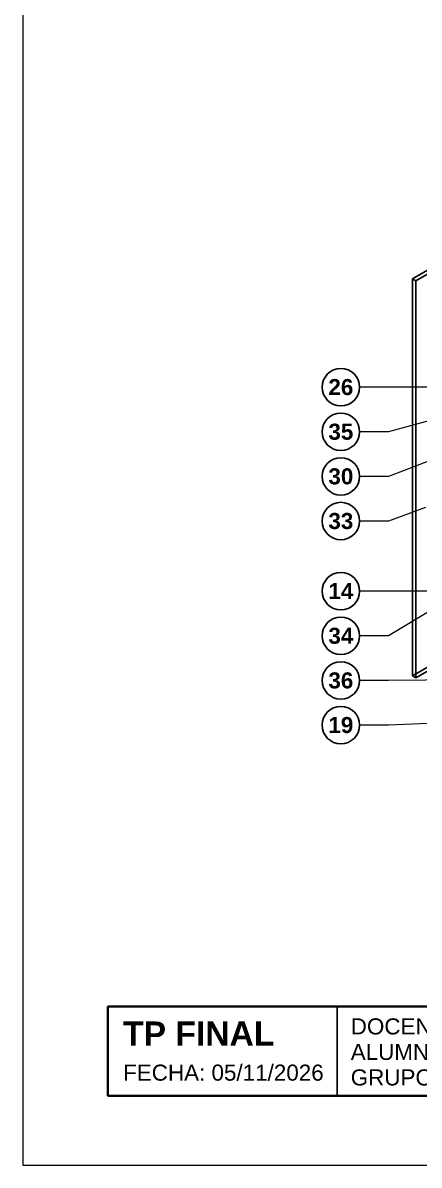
# Model space of a CAD drawing. Header units: millimetres. Extents: x 0 to 297, y 0 to 420.
# Drawn here: x 0 to 49.8, y 0 to 143.3 of the extents above; entities that cross this region are included whole.
import ezdxf
from ezdxf.enums import TextEntityAlignment as Align

# ---------------------------------------------------------------- set-up
doc = ezdxf.new("R2010")
doc.units = ezdxf.units.MM
for name, color, linetype in [('0-MARCO-A3', 7, 'Continuous'), ('2-AXO-ARISTAS', 7, 'Continuous'), ('3-TEXTOS', 7, 'Continuous')]:
    doc.layers.add(name, color=color, linetype=linetype)
doc.styles.add('ARIAL', font='arial.ttf')
doc.styles.add('ARIAL-NEGRITA', font='arialbd.ttf')

msp = doc.modelspace()

# ---------------------------------------------------------------- linework, layer by layer
at = {"layer": '0-MARCO-A3', "lineweight": 13}
msp.add_lwpolyline([(0, 0), (297, 0), (297, 420), (0, 420)], close=True, dxfattribs=at)
at = {"layer": '0-MARCO-A3', "lineweight": 35}
msp.add_lwpolyline([(10.7, 19.9), (285.6, 19.9), (285.6, 8.7), (10.7, 8.7)], close=True, dxfattribs=at)
at = {"layer": '2-AXO-ARISTAS', "lineweight": 25}
for p, q in [((48.96, 111.2), (53.21, 113.65)), ((49.39, 110.96), (53.63, 113.41)), ((48.96, 111.2), (49.39, 110.96)), ((48.96, 61.39), (48.96, 111.2)), ((49.39, 110.96), (49.39, 61.15)), ((48.96, 61.39), (53.21, 63.84)), ((53.63, 63.6), (49.39, 61.15)), ((49.39, 61.15), (48.96, 61.39))]:
    msp.add_line(p, q, dxfattribs=at)
at = {"layer": '3-TEXTOS', "lineweight": 25}
msp.add_line((39.5, 19.9), (39.5, 8.7), dxfattribs=at)
at = {"layer": '3-TEXTOS', "lineweight": 13}
for points in [[(66.85, 97.61), (45.96, 97.61), (42.31, 97.61)], [(60.98, 96.1), (45.96, 92.01), (42.31, 92.01)], [(61.69, 92.42), (45.96, 86.41), (42.31, 86.41)], [(50.59, 82.5), (45.96, 80.81), (42.31, 80.81)], [(72.3, 72.01), (45.96, 72.01), (42.31, 72.01)], [(54.97, 71.81), (45.96, 66.41), (42.31, 66.41)], [(64.52, 60.99), (45.96, 60.81), (42.31, 60.81)], [(71.94, 56.29), (45.96, 55.21), (42.31, 55.21)]]:
    msp.add_lwpolyline(points, dxfattribs=at)
at = {"layer": '3-TEXTOS', "color": 18, "true_color": 0x000000}
for centre in [(39.96, 97.61), (39.96, 92.01), (39.96, 86.41), (39.96, 80.81), (39.96, 72.01), (39.96, 66.41), (39.96, 60.81), (39.96, 55.21)]:
    msp.add_circle(centre, 2.35, dxfattribs=at)

# ---------------------------------------------------------------- texts
at = {"layer": '3-TEXTOS', "style": 'ARIAL-NEGRITA'}
for s, p in [('26', (39.96, 96.61)), ('35', (39.96, 91.01)), ('30', (39.96, 85.41)), ('33', (39.96, 79.81)), ('14', (39.96, 71.01)), ('34', (39.96, 65.41)), ('36', (39.96, 59.81)), ('19', (39.96, 54.21))]:
    msp.add_text(s, height=2.016, dxfattribs=at).set_placement(p, align=Align.CENTER)
at = {"layer": '3-TEXTOS'}
for s, height, style, p in [('TP FINAL', 3.024, 'ARIAL-NEGRITA', (12.6, 15)), ('DOCENTE: Arq. Tucci y Arq. Cardozo', 2.016, 'ARIAL', (41.2, 16.4)), ('ALUMNA: Candelaria Vitale', 2.016, 'ARIAL', (41.2, 13.2)), ('FECHA: 05/11/2026', 2.016, 'ARIAL', (12.6, 10.6)), ('GRUPO: 13', 2.016, 'ARIAL', (41.2, 10))]:
    msp.add_text(s, height=height, dxfattribs=dict(at, style=style)).set_placement(p)

doc.saveas('drawing.dxf')
